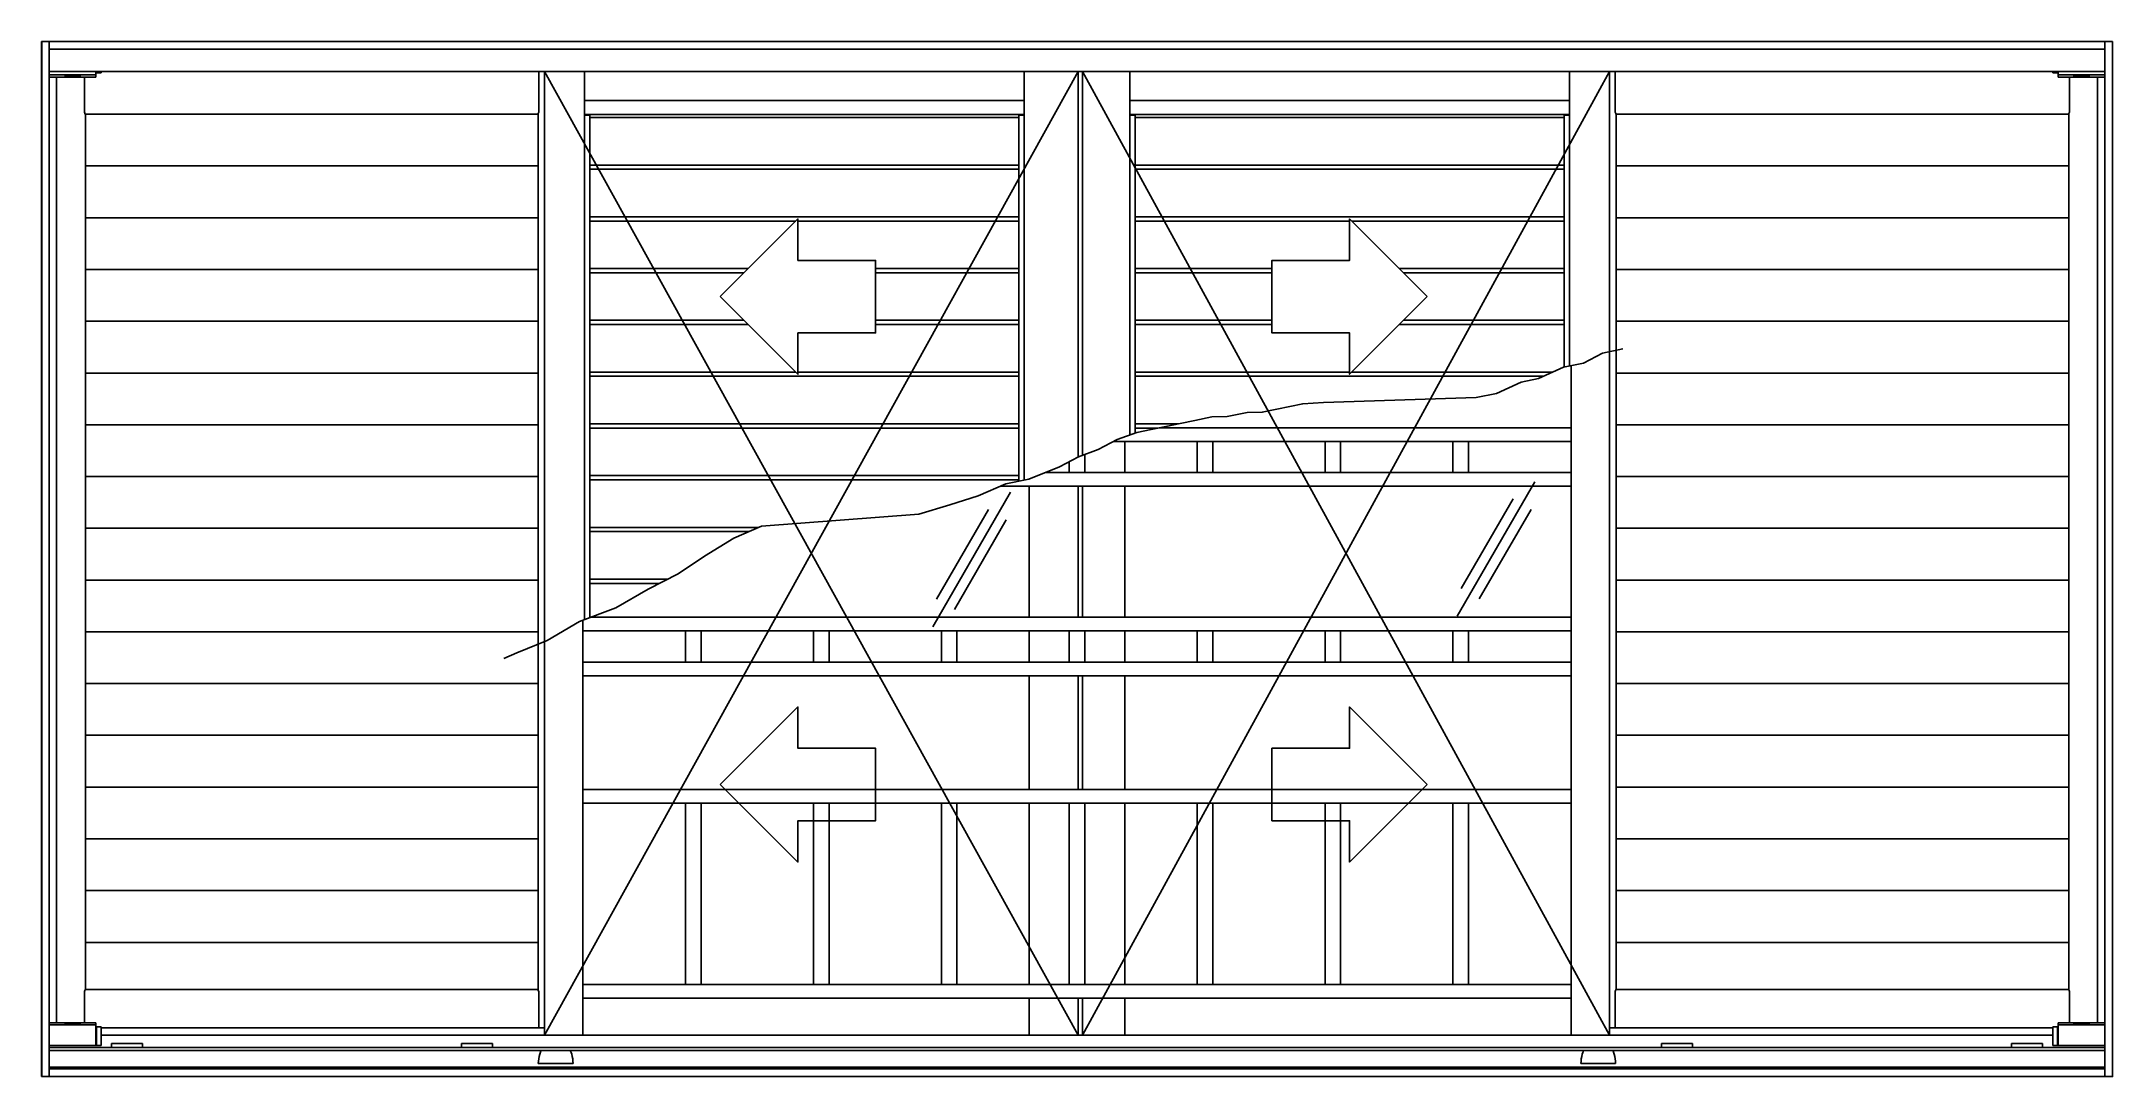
# Model space of a CAD drawing. Header units: millimetres. Extents: x 435.06 to 437.06, y 1043.12 to 1044.12.
import ezdxf

# ---------------------------------------------------------------- set-up
doc = ezdxf.new("R2010")
doc.units = ezdxf.units.MM
doc.header["$LTSCALE"] = 0.5
doc.layers.add('Gravia_Janelas', color=1, linetype='Continuous')

msp = doc.modelspace()

# ---------------------------------------------------------------- linework, layer by layer
at = {"layer": 'Gravia_Janelas'}
for p, q in [((435.0589, 1044.1217), (435.0593, 1044.1217)), ((435.0589, 1044.1217), (435.0589, 1043.1217)), ((435.0661, 1044.1217), (435.0593, 1044.1217)), ((435.0661, 1044.1217), (435.0665, 1044.1217)), ((435.0665, 1044.1213), (435.0665, 1044.1217)), ((437.0513, 1044.1217), (435.0665, 1044.1217)), ((435.0665, 1044.1213), (435.0665, 1044.1145)), ((437.0513, 1044.1217), (437.0513, 1044.1213)), ((437.0517, 1044.1217), (437.0513, 1044.1217)), ((437.0513, 1044.1145), (437.0513, 1044.1213)), ((437.0517, 1044.1217), (437.0585, 1044.1217)), ((437.0589, 1044.1217), (437.0585, 1044.1217)), ((437.0589, 1044.1217), (437.0589, 1043.1217)), ((435.0665, 1044.1141), (435.0665, 1044.1145)), ((437.0513, 1044.1141), (435.0665, 1044.1141)), ((435.0665, 1044.1141), (435.0665, 1043.1293)), ((437.0513, 1044.1145), (437.0513, 1044.1141)), ((437.0513, 1044.1141), (437.0513, 1043.1293)), ((435.0665, 1044.0927), (437.0513, 1044.0927)), ((435.0665, 1044.0893), (435.1115, 1044.0893)), ((435.0665, 1044.0873), (435.081, 1044.0873)), ((435.0735, 1043.1738), (435.0735, 1044.0873)), ((435.081, 1044.0879), (435.097, 1044.0879)), ((435.081, 1044.0873), (435.081, 1044.0879)), ((435.097, 1044.0879), (435.081, 1044.0879)), ((435.081, 1044.0879), (435.081, 1044.0873)), ((435.097, 1044.0873), (435.081, 1044.0873)), ((435.097, 1044.0879), (435.097, 1044.0873)), ((435.097, 1044.0879), (435.097, 1044.0873)), ((435.097, 1044.0873), (435.1115, 1044.0873)), ((435.1115, 1044.0893), (435.1115, 1044.0927)), ((435.1115, 1044.0913), (435.112, 1044.0913)), ((435.1115, 1044.0873), (435.1115, 1044.0893)), ((435.112, 1044.0927), (435.112, 1044.0913)), ((435.112, 1044.0913), (435.1145, 1044.0913)), ((435.1165, 1044.0913), (435.1145, 1044.0913)), ((435.1165, 1044.0913), (435.1165, 1044.0927)), ((435.5391, 1044.0927), (435.5391, 1044.0544)), ((435.5447, 1044.0927), (436.0601, 1043.1618)), ((435.5447, 1044.0927), (435.5447, 1043.1618)), ((435.5832, 1044.0927), (435.5832, 1043.563)), ((436.0079, 1043.6979), (436.0079, 1044.0927)), ((436.0601, 1043.7203), (436.0601, 1044.0927)), ((436.0643, 1044.0927), (436.0643, 1043.7219)), ((436.5731, 1044.0927), (436.0643, 1043.1618)), ((436.1098, 1044.0927), (436.1098, 1043.7415)), ((436.5345, 1043.8082), (436.5345, 1044.0927)), ((436.5731, 1043.1618), (436.5731, 1044.0927)), ((437.0013, 1044.0927), (437.0013, 1044.0913)), ((437.0033, 1044.0913), (437.0013, 1044.0913)), ((437.0033, 1044.0913), (437.0058, 1044.0913)), ((437.0058, 1044.0927), (437.0058, 1044.0913)), ((437.0058, 1044.0913), (437.0063, 1044.0913)), ((437.0063, 1044.0893), (437.0063, 1044.0927)), ((437.0063, 1044.0873), (437.0063, 1044.0893)), ((437.0063, 1044.0893), (437.0513, 1044.0893)), ((437.0063, 1044.0873), (437.0208, 1044.0873)), ((437.0208, 1044.0879), (437.0368, 1044.0879)), ((437.0208, 1044.0873), (437.0208, 1044.0879)), ((437.0368, 1044.0879), (437.0208, 1044.0879)), ((437.0208, 1044.0879), (437.0208, 1044.0873)), ((437.0368, 1044.0873), (437.0208, 1044.0873)), ((437.0368, 1044.0879), (437.0368, 1044.0873)), ((437.0368, 1044.0879), (437.0368, 1044.0873)), ((437.0368, 1044.0873), (437.0513, 1044.0873)), ((437.0443, 1044.0873), (437.0443, 1043.1738)), ((435.5832, 1044.0646), (436.0079, 1044.0646)), ((436.1098, 1044.0646), (436.5345, 1044.0646)), ((435.1013, 1043.2059), (435.1013, 1044.0516)), ((435.5384, 1043.2059), (435.5384, 1044.0516)), ((435.5832, 1044.0511), (436.0079, 1044.0511)), ((435.5885, 1044.0506), (435.5832, 1044.0506)), ((435.5885, 1044.0511), (435.5885, 1044.0482)), ((435.5885, 1044.0482), (435.5885, 1044.0473)), ((435.5885, 1044.0482), (436.0026, 1044.0482)), ((435.5885, 1044.0443), (435.5885, 1044.0473)), ((435.5885, 1044.0443), (435.5885, 1044.0053)), ((436.0026, 1044.0482), (436.0026, 1044.0511)), ((436.0079, 1044.0506), (436.0026, 1044.0506)), ((436.0026, 1044.0473), (436.0026, 1044.0482)), ((436.0026, 1044.0473), (436.0026, 1044.0443)), ((436.0026, 1044.0053), (436.0026, 1044.0443)), ((436.1098, 1044.0511), (436.5345, 1044.0511)), ((436.1151, 1044.0506), (436.1098, 1044.0506)), ((436.1151, 1044.0511), (436.1151, 1044.0482)), ((436.1151, 1044.0482), (436.1151, 1044.0473)), ((436.1151, 1044.0482), (436.5292, 1044.0482)), ((436.1151, 1044.0443), (436.1151, 1044.0473)), ((436.1151, 1044.0443), (436.1151, 1044.0053)), ((436.5292, 1044.0482), (436.5292, 1044.0511)), ((436.5345, 1044.0506), (436.5292, 1044.0506)), ((436.5292, 1044.0473), (436.5292, 1044.0482)), ((436.5292, 1044.0473), (436.5292, 1044.0443)), ((436.5292, 1044.0053), (436.5292, 1044.0443)), ((436.5794, 1043.2059), (436.5794, 1044.0516)), ((437.0165, 1043.2059), (437.0165, 1044.0516)), ((435.1013, 1044.0014), (435.5384, 1044.0014)), ((435.5885, 1044.0023), (435.5885, 1044.0053)), ((435.5885, 1044.0023), (435.5885, 1043.9982)), ((435.5885, 1044.0023), (436.0026, 1044.0023)), ((436.0026, 1044.0053), (436.0026, 1044.0023)), ((436.0026, 1043.9982), (436.0026, 1044.0023)), ((436.1151, 1044.0023), (436.1151, 1044.0053)), ((436.1151, 1044.0023), (436.1151, 1043.9982)), ((436.1151, 1044.0023), (436.5292, 1044.0023)), ((436.5292, 1044.0053), (436.5292, 1044.0023)), ((436.5292, 1043.9982), (436.5292, 1044.0023)), ((436.5794, 1044.0014), (437.0165, 1044.0014)), ((435.5885, 1043.9982), (435.5885, 1043.9973)), ((435.5885, 1043.9982), (436.0026, 1043.9982)), ((435.5885, 1043.9943), (435.5885, 1043.9973)), ((435.5885, 1043.9943), (435.5885, 1043.9553)), ((436.0026, 1043.9973), (436.0026, 1043.9982)), ((436.0026, 1043.9973), (436.0026, 1043.9943)), ((436.0026, 1043.9553), (436.0026, 1043.9943)), ((436.1151, 1043.9982), (436.1151, 1043.9973)), ((436.1151, 1043.9982), (436.5292, 1043.9982)), ((436.1151, 1043.9943), (436.1151, 1043.9973)), ((436.1151, 1043.9943), (436.1151, 1043.9553)), ((436.5292, 1043.9973), (436.5292, 1043.9982)), ((436.5292, 1043.9973), (436.5292, 1043.9943)), ((436.5292, 1043.9553), (436.5292, 1043.9943)), ((435.1013, 1043.9514), (435.5384, 1043.9514)), ((435.5885, 1043.9523), (435.5885, 1043.9553)), ((435.5885, 1043.9523), (436.0026, 1043.9523)), ((435.5885, 1043.9523), (435.5885, 1043.9482)), ((435.5885, 1043.9482), (435.5885, 1043.9473)), ((435.5885, 1043.9482), (435.7872, 1043.9482)), ((435.5885, 1043.9443), (435.5885, 1043.9473)), ((435.5885, 1043.9443), (435.5885, 1043.9053)), ((435.7893, 1043.9482), (436.0026, 1043.9482)), ((436.0026, 1043.9553), (436.0026, 1043.9523)), ((436.0026, 1043.9482), (436.0026, 1043.9523)), ((436.0026, 1043.9473), (436.0026, 1043.9482)), ((436.0026, 1043.9473), (436.0026, 1043.9443)), ((436.0026, 1043.9053), (436.0026, 1043.9443)), ((436.1151, 1043.9523), (436.1151, 1043.9553)), ((436.1151, 1043.9523), (436.1151, 1043.9482)), ((436.1151, 1043.9523), (436.5292, 1043.9523)), ((436.1151, 1043.9482), (436.1151, 1043.9473)), ((436.1151, 1043.9482), (436.3221, 1043.9482)), ((436.1151, 1043.9443), (436.1151, 1043.9473)), ((436.1151, 1043.9443), (436.1151, 1043.9053)), ((436.3241, 1043.9482), (436.5292, 1043.9482)), ((436.5292, 1043.9553), (436.5292, 1043.9523)), ((436.5292, 1043.9482), (436.5292, 1043.9523)), ((436.5292, 1043.9473), (436.5292, 1043.9482)), ((436.5292, 1043.9473), (436.5292, 1043.9443)), ((436.5292, 1043.9053), (436.5292, 1043.9443)), ((436.5794, 1043.9514), (437.0165, 1043.9514)), ((435.1013, 1043.9014), (435.5384, 1043.9014)), ((435.5885, 1043.9023), (435.5885, 1043.9053)), ((435.5885, 1043.9023), (435.7413, 1043.9023)), ((435.5885, 1043.9023), (435.5885, 1043.8982)), ((435.8643, 1043.9023), (436.0026, 1043.9023)), ((436.0026, 1043.9053), (436.0026, 1043.9023)), ((436.0026, 1043.8982), (436.0026, 1043.9023)), ((436.1151, 1043.9023), (436.1151, 1043.9053)), ((436.1151, 1043.9023), (436.1151, 1043.8982)), ((436.1151, 1043.9023), (436.2471, 1043.9023)), ((436.37, 1043.9023), (436.5292, 1043.9023)), ((436.5292, 1043.9053), (436.5292, 1043.9023)), ((436.5292, 1043.8982), (436.5292, 1043.9023)), ((436.5794, 1043.9014), (437.0165, 1043.9014)), ((435.5885, 1043.8982), (435.7372, 1043.8982)), ((435.5885, 1043.8982), (435.5885, 1043.8973)), ((435.5885, 1043.8943), (435.5885, 1043.8973)), ((435.5885, 1043.8943), (435.5885, 1043.8553)), ((435.8643, 1043.8982), (436.0026, 1043.8982)), ((436.0026, 1043.8973), (436.0026, 1043.8982)), ((436.0026, 1043.8973), (436.0026, 1043.8943)), ((436.0026, 1043.8553), (436.0026, 1043.8943)), ((436.1151, 1043.8982), (436.1151, 1043.8973)), ((436.1151, 1043.8982), (436.2471, 1043.8982)), ((436.1151, 1043.8943), (436.1151, 1043.8973)), ((436.1151, 1043.8943), (436.1151, 1043.8553)), ((436.3741, 1043.8982), (436.5292, 1043.8982)), ((436.5292, 1043.8973), (436.5292, 1043.8982)), ((436.5292, 1043.8973), (436.5292, 1043.8943)), ((436.5292, 1043.8553), (436.5292, 1043.8943)), ((435.1013, 1043.8514), (435.5384, 1043.8514)), ((435.5885, 1043.8523), (435.5885, 1043.8553)), ((435.5885, 1043.8523), (435.7372, 1043.8523)), ((435.5885, 1043.8523), (435.5885, 1043.8482)), ((435.5885, 1043.8482), (435.7413, 1043.8482)), ((435.5885, 1043.8482), (435.5885, 1043.8473)), ((435.5885, 1043.8443), (435.5885, 1043.8473)), ((435.5885, 1043.8443), (435.5885, 1043.8053)), ((435.8643, 1043.8523), (436.0026, 1043.8523)), ((435.8643, 1043.8482), (436.0026, 1043.8482)), ((436.0026, 1043.8553), (436.0026, 1043.8523)), ((436.0026, 1043.8482), (436.0026, 1043.8523)), ((436.0026, 1043.8473), (436.0026, 1043.8482)), ((436.0026, 1043.8473), (436.0026, 1043.8443)), ((436.0026, 1043.8053), (436.0026, 1043.8443)), ((436.1151, 1043.8523), (436.1151, 1043.8553)), ((436.1151, 1043.8523), (436.1151, 1043.8482)), ((436.1151, 1043.8523), (436.2471, 1043.8523)), ((436.1151, 1043.8482), (436.1151, 1043.8473)), ((436.1151, 1043.8482), (436.2471, 1043.8482)), ((436.1151, 1043.8443), (436.1151, 1043.8473)), ((436.1151, 1043.8443), (436.1151, 1043.8053)), ((436.37, 1043.8482), (436.5292, 1043.8482)), ((436.3741, 1043.8523), (436.5292, 1043.8523)), ((436.5292, 1043.8553), (436.5292, 1043.8523)), ((436.5292, 1043.8482), (436.5292, 1043.8523)), ((436.5292, 1043.8473), (436.5292, 1043.8482)), ((436.5292, 1043.8473), (436.5292, 1043.8443)), ((436.5292, 1043.8071), (436.5292, 1043.8443)), ((436.5794, 1043.8514), (437.0165, 1043.8514)), ((435.1013, 1043.8014), (435.5384, 1043.8014)), ((435.5885, 1043.8023), (435.5885, 1043.8053)), ((435.5885, 1043.8023), (435.7872, 1043.8023)), ((435.5885, 1043.8023), (435.5885, 1043.7982)), ((435.7893, 1043.8023), (436.0026, 1043.8023)), ((436.0026, 1043.8053), (436.0026, 1043.8023)), ((436.0026, 1043.7982), (436.0026, 1043.8023)), ((436.1151, 1043.8023), (436.1151, 1043.8053)), ((436.1151, 1043.8023), (436.1151, 1043.7982)), ((436.1151, 1043.8023), (436.3221, 1043.8023)), ((436.3241, 1043.8023), (436.5182, 1043.8023)), ((436.5362, 1043.8085), (436.5362, 1043.2079)), ((436.5794, 1043.8014), (437.0165, 1043.8014)), ((435.5885, 1043.7982), (436.0026, 1043.7982)), ((435.5885, 1043.7982), (435.5885, 1043.7973)), ((435.5885, 1043.7943), (435.5885, 1043.7973)), ((435.5885, 1043.7943), (435.5885, 1043.7553)), ((436.0026, 1043.7973), (436.0026, 1043.7982)), ((436.0026, 1043.7973), (436.0026, 1043.7943)), ((436.0026, 1043.7553), (436.0026, 1043.7943)), ((436.1151, 1043.7982), (436.1151, 1043.7973)), ((436.1151, 1043.7982), (436.5092, 1043.7982)), ((436.1151, 1043.7943), (436.1151, 1043.7973)), ((436.1151, 1043.7943), (436.1151, 1043.7553)), ((435.1013, 1043.7514), (435.5384, 1043.7514)), ((435.5885, 1043.7523), (435.5885, 1043.7553)), ((435.5885, 1043.7523), (435.5885, 1043.7482)), ((435.5885, 1043.7523), (436.0026, 1043.7523)), ((435.5885, 1043.7482), (435.5885, 1043.7473)), ((435.5885, 1043.7482), (436.0026, 1043.7482)), ((435.5885, 1043.7443), (435.5885, 1043.7473)), ((435.5885, 1043.7443), (435.5885, 1043.7053)), ((436.0026, 1043.7553), (436.0026, 1043.7523)), ((436.0026, 1043.7482), (436.0026, 1043.7523)), ((436.0026, 1043.7473), (436.0026, 1043.7482)), ((436.0026, 1043.7473), (436.0026, 1043.7443)), ((436.0026, 1043.7053), (436.0026, 1043.7443)), ((436.1151, 1043.7523), (436.1151, 1043.7553)), ((436.1151, 1043.7523), (436.1151, 1043.7482)), ((436.1151, 1043.7523), (436.1564, 1043.7523)), ((436.1151, 1043.7482), (436.1151, 1043.7473)), ((436.1151, 1043.7482), (436.1368, 1043.7482)), ((436.1151, 1043.7443), (436.1151, 1043.7473)), ((436.1151, 1043.7443), (436.1151, 1043.7434)), ((436.1385, 1043.7485), (436.5362, 1043.7485)), ((436.5794, 1043.7514), (437.0165, 1043.7514)), ((436.0664, 1043.7227), (436.0664, 1043.7053)), ((436.0944, 1043.7353), (436.5362, 1043.7353)), ((436.1051, 1043.7353), (436.1051, 1043.7053)), ((436.1749, 1043.7053), (436.1749, 1043.7353)), ((436.1899, 1043.7353), (436.1899, 1043.7053)), ((436.2984, 1043.7053), (436.2984, 1043.7353)), ((436.3134, 1043.7353), (436.3134, 1043.7053)), ((436.4219, 1043.7053), (436.4219, 1043.7353)), ((436.4369, 1043.7353), (436.4369, 1043.7053)), ((435.1013, 1043.7014), (435.5384, 1043.7014)), ((435.5885, 1043.7023), (435.5885, 1043.7053)), ((435.5885, 1043.7023), (435.5885, 1043.6982)), ((435.5885, 1043.7023), (436.0026, 1043.7023)), ((436.0026, 1043.7053), (436.0026, 1043.7023)), ((436.0026, 1043.6982), (436.0026, 1043.7023)), ((436.5362, 1043.7053), (436.0285, 1043.7053)), ((436.0514, 1043.7053), (436.0514, 1043.7158)), ((436.5794, 1043.7014), (437.0165, 1043.7014)), ((435.5885, 1043.6982), (435.5885, 1043.6973)), ((435.5885, 1043.6982), (436.0026, 1043.6982)), ((435.5885, 1043.6943), (435.5885, 1043.6973)), ((435.5885, 1043.6943), (435.5885, 1043.6553)), ((435.9195, 1043.5563), (435.9945, 1043.6862)), ((436.5362, 1043.6921), (435.9854, 1043.6921)), ((436.0026, 1043.6973), (436.0026, 1043.6982)), ((436.0026, 1043.6973), (436.0026, 1043.6968)), ((436.0127, 1043.5654), (436.0127, 1043.6921)), ((436.0601, 1043.5654), (436.0601, 1043.6921)), ((436.0643, 1043.6921), (436.0643, 1043.5654)), ((436.1051, 1043.6921), (436.1051, 1043.5654)), ((436.4261, 1043.5664), (436.5011, 1043.6963)), ((435.9233, 1043.583), (435.9733, 1043.6696)), ((436.4299, 1043.5931), (436.4799, 1043.6797)), ((436.4473, 1043.5831), (436.4973, 1043.6697)), ((435.1013, 1043.6514), (435.5384, 1043.6514)), ((435.5885, 1043.6523), (435.5885, 1043.6553)), ((435.5885, 1043.6523), (435.5885, 1043.6482)), ((435.5885, 1043.6523), (435.7516, 1043.6523)), ((435.5885, 1043.6482), (435.5885, 1043.6473)), ((435.5885, 1043.6482), (435.7419, 1043.6482)), ((435.5885, 1043.6443), (435.5885, 1043.6473)), ((435.5885, 1043.6443), (435.5885, 1043.6053)), ((435.9406, 1043.573), (435.9906, 1043.6596)), ((436.5794, 1043.6514), (437.0165, 1043.6514)), ((435.1013, 1043.6014), (435.5384, 1043.6014)), ((435.5885, 1043.6023), (435.5885, 1043.6053)), ((435.5885, 1043.6023), (435.5885, 1043.5982)), ((435.5885, 1043.6023), (435.6636, 1043.6023)), ((436.5794, 1043.6014), (437.0165, 1043.6014)), ((435.5885, 1043.5982), (435.5885, 1043.5973)), ((435.5885, 1043.5982), (435.6556, 1043.5982)), ((435.5885, 1043.5943), (435.5885, 1043.5973)), ((435.5885, 1043.5943), (435.5885, 1043.565)), ((435.5816, 1043.2079), (435.5816, 1043.5624)), ((435.5896, 1043.5654), (436.5362, 1043.5654)), ((435.1013, 1043.5514), (435.5384, 1043.5514)), ((435.5816, 1043.5522), (436.5362, 1043.5522)), ((435.6809, 1043.5222), (435.6809, 1043.5522)), ((435.6959, 1043.5522), (435.6959, 1043.5222)), ((435.8044, 1043.5222), (435.8044, 1043.5522)), ((435.8194, 1043.5522), (435.8194, 1043.5222)), ((435.9279, 1043.5222), (435.9279, 1043.5522)), ((435.9429, 1043.5522), (435.9429, 1043.5222)), ((436.0127, 1043.5222), (436.0127, 1043.5522)), ((436.0514, 1043.5222), (436.0514, 1043.5522)), ((436.0664, 1043.5522), (436.0664, 1043.5222)), ((436.1051, 1043.5522), (436.1051, 1043.5222)), ((436.1749, 1043.5222), (436.1749, 1043.5522)), ((436.1899, 1043.5522), (436.1899, 1043.5222)), ((436.2984, 1043.5222), (436.2984, 1043.5522)), ((436.3134, 1043.5522), (436.3134, 1043.5222)), ((436.4219, 1043.5222), (436.4219, 1043.5522)), ((436.4369, 1043.5522), (436.4369, 1043.5222)), ((436.5794, 1043.5514), (437.0165, 1043.5514)), ((436.5362, 1043.5222), (435.5816, 1043.5222)), ((435.1013, 1043.5014), (435.5384, 1043.5014)), ((436.5362, 1043.509), (435.5816, 1043.509)), ((436.0127, 1043.399), (436.0127, 1043.509)), ((436.0601, 1043.399), (436.0601, 1043.509)), ((436.0643, 1043.509), (436.0643, 1043.399)), ((436.1051, 1043.509), (436.1051, 1043.399)), ((436.5794, 1043.5014), (437.0165, 1043.5014)), ((435.1013, 1043.4514), (435.5384, 1043.4514)), ((436.5794, 1043.4514), (437.0165, 1043.4514)), ((435.1013, 1043.4014), (435.5384, 1043.4014)), ((436.5794, 1043.4014), (437.0165, 1043.4014)), ((435.5816, 1043.399), (436.5362, 1043.399)), ((435.5816, 1043.3858), (436.5362, 1043.3858)), ((435.6809, 1043.2108), (435.6809, 1043.3858)), ((435.6959, 1043.3858), (435.6959, 1043.2108)), ((435.8044, 1043.2108), (435.8044, 1043.3858)), ((435.8194, 1043.3858), (435.8194, 1043.2108)), ((435.9279, 1043.2108), (435.9279, 1043.3858)), ((435.9429, 1043.3858), (435.9429, 1043.2108)), ((436.0127, 1043.2108), (436.0127, 1043.3858)), ((436.0514, 1043.2108), (436.0514, 1043.3858)), ((436.0664, 1043.3858), (436.0664, 1043.2108)), ((436.1051, 1043.3858), (436.1051, 1043.2108)), ((436.1749, 1043.2108), (436.1749, 1043.3858)), ((436.1899, 1043.3858), (436.1899, 1043.2108)), ((436.2984, 1043.2108), (436.2984, 1043.3858)), ((436.3134, 1043.3858), (436.3134, 1043.2108)), ((436.4219, 1043.2108), (436.4219, 1043.3858)), ((436.4369, 1043.3858), (436.4369, 1043.2108)), ((435.1013, 1043.3514), (435.5384, 1043.3514)), ((436.5794, 1043.3514), (437.0165, 1043.3514)), ((435.1013, 1043.3014), (435.5384, 1043.3014)), ((436.5794, 1043.3014), (437.0165, 1043.3014)), ((435.1013, 1043.2514), (435.5384, 1043.2514)), ((436.5794, 1043.2514), (437.0165, 1043.2514)), ((436.5362, 1043.2108), (435.5816, 1043.2108)), ((435.5816, 1043.2076), (435.5816, 1043.2079)), ((435.5816, 1043.2076), (435.5816, 1043.1976)), ((436.5362, 1043.2079), (436.5362, 1043.2076)), ((436.5362, 1043.1976), (436.5362, 1043.2076)), ((435.5816, 1043.1969), (435.5816, 1043.1976)), ((436.5362, 1043.1976), (435.5816, 1043.1976)), ((435.5816, 1043.1618), (435.5816, 1043.1969)), ((436.0127, 1043.1976), (436.0127, 1043.1969)), ((436.0127, 1043.1976), (436.0127, 1043.1976)), ((436.0127, 1043.1618), (436.0127, 1043.1969)), ((436.0601, 1043.1618), (436.0601, 1043.1976)), ((436.0643, 1043.1976), (436.0643, 1043.1618)), ((436.1051, 1043.1969), (436.1051, 1043.1976)), ((436.1051, 1043.1976), (436.1051, 1043.1976)), ((436.1051, 1043.1969), (436.1051, 1043.1618)), ((436.5362, 1043.1976), (436.5362, 1043.1969)), ((436.5362, 1043.1969), (436.5362, 1043.1618)), ((435.081, 1043.1738), (435.0665, 1043.1738)), ((435.1115, 1043.1718), (435.0665, 1043.1718)), ((435.081, 1043.1733), (435.081, 1043.1738)), ((435.081, 1043.1738), (435.097, 1043.1738)), ((435.081, 1043.1733), (435.081, 1043.1738)), ((435.097, 1043.1733), (435.081, 1043.1733)), ((435.081, 1043.1733), (435.097, 1043.1733)), ((435.1115, 1043.1738), (435.097, 1043.1738)), ((435.097, 1043.1738), (435.097, 1043.1733)), ((435.097, 1043.1733), (435.097, 1043.1738)), ((435.1115, 1043.1738), (435.1115, 1043.1718)), ((435.1115, 1043.1718), (435.1115, 1043.1518)), ((435.112, 1043.1698), (435.1115, 1043.1698)), ((435.1145, 1043.1698), (435.112, 1043.1698)), ((435.112, 1043.1518), (435.112, 1043.1698)), ((435.1145, 1043.1698), (435.1165, 1043.1698)), ((435.1165, 1043.1518), (435.1165, 1043.1698)), ((435.1165, 1043.1688), (435.5447, 1043.1688)), ((435.5462, 1043.1618), (435.1165, 1043.1618)), ((435.5462, 1043.1618), (435.567, 1043.1618)), ((435.567, 1043.1618), (435.5673, 1043.1618)), ((435.5688, 1043.1618), (435.5673, 1043.1618)), ((435.5688, 1043.1618), (435.5817, 1043.1618)), ((435.5832, 1043.1618), (435.5817, 1043.1618)), ((435.5832, 1043.1618), (436.0079, 1043.1618)), ((436.0094, 1043.1618), (436.0079, 1043.1618)), ((436.0094, 1043.1618), (436.0223, 1043.1618)), ((436.0238, 1043.1618), (436.0223, 1043.1618)), ((436.0238, 1043.1618), (436.0242, 1043.1618)), ((436.0242, 1043.1618), (436.0506, 1043.1618)), ((436.0506, 1043.1618), (436.0511, 1043.1618)), ((436.0534, 1043.1618), (436.0511, 1043.1618)), ((436.0534, 1043.1618), (436.0589, 1043.1618)), ((436.0601, 1043.1618), (436.0589, 1043.1618)), ((436.0601, 1043.1618), (436.0639, 1043.1618)), ((436.0639, 1043.1618), (436.0643, 1043.1618)), ((436.0659, 1043.1618), (436.0643, 1043.1618)), ((436.0659, 1043.1618), (436.0936, 1043.1618)), ((436.0936, 1043.1618), (436.0939, 1043.1618)), ((436.0954, 1043.1618), (436.0939, 1043.1618)), ((436.0954, 1043.1618), (436.1083, 1043.1618)), ((436.1098, 1043.1618), (436.1083, 1043.1618)), ((436.1098, 1043.1618), (436.5345, 1043.1618)), ((436.536, 1043.1618), (436.5345, 1043.1618)), ((436.536, 1043.1618), (436.5489, 1043.1618)), ((436.5504, 1043.1618), (436.5489, 1043.1618)), ((436.5504, 1043.1618), (436.5508, 1043.1618)), ((436.5508, 1043.1618), (436.5715, 1043.1618)), ((437.0013, 1043.1618), (436.5715, 1043.1618)), ((436.5731, 1043.1688), (437.0013, 1043.1688)), ((437.0013, 1043.1698), (437.0013, 1043.1518)), ((437.0013, 1043.1698), (437.0033, 1043.1698)), ((437.0058, 1043.1698), (437.0033, 1043.1698)), ((437.0063, 1043.1698), (437.0058, 1043.1698)), ((437.0058, 1043.1518), (437.0058, 1043.1698)), ((437.0063, 1043.1738), (437.0063, 1043.1718)), ((437.0208, 1043.1738), (437.0063, 1043.1738)), ((437.0063, 1043.1718), (437.0063, 1043.1518)), ((437.0513, 1043.1718), (437.0063, 1043.1718)), ((437.0208, 1043.1733), (437.0208, 1043.1738)), ((437.0208, 1043.1738), (437.0368, 1043.1738)), ((437.0208, 1043.1733), (437.0208, 1043.1738)), ((437.0368, 1043.1733), (437.0208, 1043.1733)), ((437.0208, 1043.1733), (437.0368, 1043.1733)), ((437.0513, 1043.1738), (437.0368, 1043.1738)), ((437.0368, 1043.1738), (437.0368, 1043.1733)), ((437.0368, 1043.1733), (437.0368, 1043.1738)), ((435.1115, 1043.1518), (435.0665, 1043.1518)), ((437.0513, 1043.1498), (435.0665, 1043.1498)), ((435.0665, 1043.1469), (437.0513, 1043.1469)), ((435.1115, 1043.1518), (435.112, 1043.1518)), ((435.112, 1043.1518), (435.1145, 1043.1518)), ((435.1165, 1043.1518), (435.1145, 1043.1518)), ((435.1265, 1043.1538), (435.1565, 1043.1538)), ((435.1265, 1043.1502), (435.1265, 1043.1538)), ((435.1265, 1043.1498), (435.1265, 1043.1502)), ((435.1565, 1043.1538), (435.1565, 1043.1502)), ((435.1565, 1043.1502), (435.1565, 1043.1498)), ((435.4645, 1043.1538), (435.4945, 1043.1538)), ((435.4645, 1043.1502), (435.4645, 1043.1538)), ((435.4645, 1043.1498), (435.4645, 1043.1502)), ((435.4945, 1043.1538), (435.4945, 1043.1502)), ((435.4945, 1043.1502), (435.4945, 1043.1498)), ((436.6233, 1043.1538), (436.6533, 1043.1538)), ((436.6233, 1043.1502), (436.6233, 1043.1538)), ((436.6233, 1043.1498), (436.6233, 1043.1502)), ((436.6533, 1043.1538), (436.6533, 1043.1502)), ((436.6533, 1043.1502), (436.6533, 1043.1498)), ((436.9613, 1043.1538), (436.9913, 1043.1538)), ((436.9613, 1043.1502), (436.9613, 1043.1538)), ((436.9613, 1043.1498), (436.9613, 1043.1502)), ((436.9913, 1043.1538), (436.9913, 1043.1502)), ((436.9913, 1043.1502), (436.9913, 1043.1498)), ((437.0033, 1043.1518), (437.0013, 1043.1518)), ((437.0033, 1043.1518), (437.0058, 1043.1518)), ((437.0058, 1043.1518), (437.0063, 1043.1518)), ((437.0513, 1043.1518), (437.0063, 1043.1518)), ((435.0593, 1043.1217), (435.0589, 1043.1217)), ((435.0593, 1043.1217), (435.0661, 1043.1217)), ((435.0665, 1043.1217), (435.0661, 1043.1217)), ((437.0513, 1043.1308), (435.0665, 1043.1308)), ((437.0513, 1043.1293), (435.0665, 1043.1293)), ((435.0665, 1043.1289), (435.0665, 1043.1293)), ((435.0665, 1043.1289), (435.0665, 1043.1221)), ((435.0665, 1043.1217), (435.0665, 1043.1221)), ((437.0513, 1043.1217), (435.0665, 1043.1217)), ((435.54, 1043.1343), (435.5387, 1043.1343)), ((435.54, 1043.1343), (435.5413, 1043.1343)), ((435.5696, 1043.1343), (435.5413, 1043.1343)), ((435.5696, 1043.1343), (435.5709, 1043.1343)), ((435.5722, 1043.1343), (435.5709, 1043.1343)), ((436.5468, 1043.1343), (436.5455, 1043.1343)), ((436.5468, 1043.1343), (436.5481, 1043.1343)), ((436.5764, 1043.1343), (436.5481, 1043.1343)), ((436.5764, 1043.1343), (436.5777, 1043.1343)), ((436.579, 1043.1343), (436.5777, 1043.1343)), ((437.0513, 1043.1293), (437.0513, 1043.1289)), ((437.0513, 1043.1221), (437.0513, 1043.1289)), ((437.0513, 1043.1221), (437.0513, 1043.1217)), ((437.0513, 1043.1217), (437.0517, 1043.1217)), ((437.0585, 1043.1217), (437.0517, 1043.1217)), ((437.0585, 1043.1217), (437.0589, 1043.1217))]:
    msp.add_line(p, q, dxfattribs=at)
at = {"layer": 'Gravia_Janelas', "color": 2}
msp.add_lwpolyline([(437.0589, 1044.1217), (435.0593, 1044.1217), (435.0593, 1043.1217), (437.0589, 1043.1217)], close=True, dxfattribs=at)
at = {"layer": 'Gravia_Janelas', "flags": 128}
for points in [[(435.5391, 1044.0544), (435.5391, 1044.0534), (435.5386, 1044.0521), (435.5386, 1044.052), (435.5385, 1044.052), (435.5385, 1044.0519), (435.5385, 1044.0519), (435.5385, 1044.0519), (435.5385, 1044.0518), (435.5385, 1044.0518), (435.5385, 1044.0518), (435.5385, 1044.0517), (435.5384, 1044.0517), (435.5384, 1044.0517), (435.5384, 1044.0516), (435.1012, 1044.0516), (435.1006, 1044.0535), (435.1006, 1044.0873)], [(437.0172, 1044.0873), (437.0172, 1044.0535), (437.0168, 1044.0526), (437.0168, 1044.0525), (437.0168, 1044.0525), (437.0168, 1044.0524), (437.0168, 1044.0524), (437.0168, 1044.0523), (437.0167, 1044.0523), (437.0167, 1044.0522), (437.0167, 1044.0522), (437.0167, 1044.0521), (437.0167, 1044.0521), (437.0167, 1044.0521), (437.0165, 1044.0516), (436.5793, 1044.0516), (436.5793, 1044.0517), (436.5793, 1044.0517), (436.5793, 1044.0517), (436.5793, 1044.0518), (436.5792, 1044.0518), (436.5792, 1044.0518), (436.5792, 1044.0519), (436.5792, 1044.0519), (436.5792, 1044.0519), (436.5792, 1044.052), (436.5792, 1044.052), (436.5792, 1044.0521), (436.5791, 1044.0521), (436.5791, 1044.0521), (436.5791, 1044.0522), (436.5791, 1044.0522), (436.5791, 1044.0523), (436.5791, 1044.0523), (436.579, 1044.0524), (436.579, 1044.0524), (436.579, 1044.0525), (436.579, 1044.0525), (436.579, 1044.0526), (436.5787, 1044.0535), (436.5787, 1044.0927)], [(435.1006, 1043.1738), (435.1006, 1043.204), (435.1009, 1043.205), (435.1009, 1043.2051), (435.1009, 1043.2051), (435.1009, 1043.2051), (435.1009, 1043.2052), (435.101, 1043.2052), (435.101, 1043.2053), (435.101, 1043.2053), (435.101, 1043.2054), (435.101, 1043.2054), (435.101, 1043.2055), (435.1011, 1043.2055), (435.1011, 1043.2055), (435.1011, 1043.2056), (435.1011, 1043.2056), (435.1011, 1043.2057), (435.1011, 1043.2057), (435.1011, 1043.2057), (435.1011, 1043.2058), (435.1012, 1043.2058), (435.1012, 1043.2058), (435.1012, 1043.2059), (435.1012, 1043.2059), (435.1012, 1043.2059), (435.5384, 1043.2059), (435.5385, 1043.2057), (435.5385, 1043.2057), (435.5385, 1043.2056), (435.5385, 1043.2056), (435.5386, 1043.2055), (435.5386, 1043.2055), (435.5386, 1043.2055), (435.5386, 1043.2054), (435.5386, 1043.2054), (435.5386, 1043.2053), (435.5386, 1043.2053), (435.5387, 1043.2052), (435.5387, 1043.2052), (435.5387, 1043.2051), (435.5387, 1043.2051), (435.5387, 1043.2051), (435.5387, 1043.205), (435.5391, 1043.204), (435.5391, 1043.1688)], [(437.0172, 1043.1738), (437.0172, 1043.204), (437.0168, 1043.205), (437.0168, 1043.2051), (437.0168, 1043.2051), (437.0168, 1043.2051), (437.0168, 1043.2052), (437.0168, 1043.2052), (437.0167, 1043.2053), (437.0167, 1043.2053), (437.0167, 1043.2054), (437.0167, 1043.2054), (437.0167, 1043.2055), (437.0167, 1043.2055), (437.0167, 1043.2055), (437.0166, 1043.2056), (437.0166, 1043.2056), (437.0166, 1043.2057), (437.0166, 1043.2057), (437.0166, 1043.2057), (437.0166, 1043.2058), (437.0166, 1043.2058), (437.0166, 1043.2058), (437.0165, 1043.2059), (437.0165, 1043.2059), (437.0165, 1043.2059), (436.5793, 1043.2059), (436.5792, 1043.2055), (436.5792, 1043.2055), (436.5791, 1043.2055), (436.5791, 1043.2054), (436.5791, 1043.2054), (436.5791, 1043.2053), (436.5791, 1043.2053), (436.5791, 1043.2052), (436.579, 1043.2052), (436.579, 1043.2051), (436.579, 1043.2051), (436.579, 1043.2051), (436.579, 1043.205), (436.5787, 1043.204), (436.5787, 1043.1688)], [(435.5407, 1043.1455), (435.5407, 1043.1455), (435.5407, 1043.1455), (435.5407, 1043.1455), (435.5407, 1043.1455), (435.5407, 1043.1455), (435.5407, 1043.1455), (435.5407, 1043.1455), (435.5407, 1043.1456), (435.5408, 1043.1456), (435.5408, 1043.1456), (435.5408, 1043.1456), (435.5408, 1043.1456), (435.5408, 1043.1456), (435.5408, 1043.1456), (435.5408, 1043.1456), (435.5408, 1043.1456), (435.5408, 1043.1456), (435.5408, 1043.1457), (435.5408, 1043.1457), (435.5408, 1043.1457), (435.5408, 1043.1457), (435.5408, 1043.1457), (435.5408, 1043.1457), (435.5408, 1043.1457)], [(435.5408, 1043.1457), (435.5408, 1043.1458), (435.5409, 1043.1459), (435.5409, 1043.1459), (435.5409, 1043.146), (435.541, 1043.146), (435.541, 1043.1461), (435.541, 1043.1462), (435.5411, 1043.1462), (435.5411, 1043.1463), (435.5411, 1043.1463), (435.5412, 1043.1464), (435.5412, 1043.1464), (435.5413, 1043.1465), (435.5413, 1043.1465), (435.5413, 1043.1466), (435.5414, 1043.1466), (435.5414, 1043.1466), (435.5415, 1043.1467), (435.5415, 1043.1467), (435.5415, 1043.1468), (435.5416, 1043.1468), (435.5416, 1043.1468), (435.5417, 1043.1469), (435.5417, 1043.1469)], [(435.5692, 1043.1469), (435.5693, 1043.1469), (435.5693, 1043.1468), (435.5693, 1043.1468), (435.5694, 1043.1468), (435.5694, 1043.1467), (435.5695, 1043.1467), (435.5695, 1043.1466), (435.5695, 1043.1466), (435.5696, 1043.1466), (435.5696, 1043.1465), (435.5697, 1043.1465), (435.5697, 1043.1464), (435.5697, 1043.1464), (435.5698, 1043.1463), (435.5698, 1043.1463), (435.5699, 1043.1462), (435.5699, 1043.1462), (435.5699, 1043.1461), (435.57, 1043.146), (435.57, 1043.146), (435.57, 1043.1459), (435.5701, 1043.1459), (435.5701, 1043.1458), (435.5701, 1043.1457)], [(435.5701, 1043.1457), (435.5701, 1043.1457), (435.5701, 1043.1457), (435.5701, 1043.1457), (435.5701, 1043.1457), (435.5701, 1043.1457), (435.5701, 1043.1457), (435.5701, 1043.1456), (435.5701, 1043.1456), (435.5702, 1043.1456), (435.5702, 1043.1456), (435.5702, 1043.1456), (435.5702, 1043.1456), (435.5702, 1043.1456), (435.5702, 1043.1456), (435.5702, 1043.1456), (435.5702, 1043.1456), (435.5702, 1043.1455), (435.5702, 1043.1455), (435.5702, 1043.1455), (435.5702, 1043.1455), (435.5702, 1043.1455), (435.5702, 1043.1455), (435.5702, 1043.1455), (435.5702, 1043.1455)], [(436.5475, 1043.1455), (436.5475, 1043.1455), (436.5475, 1043.1455), (436.5475, 1043.1455), (436.5475, 1043.1455), (436.5475, 1043.1455), (436.5475, 1043.1455), (436.5475, 1043.1455), (436.5475, 1043.1456), (436.5476, 1043.1456), (436.5476, 1043.1456), (436.5476, 1043.1456), (436.5476, 1043.1456), (436.5476, 1043.1456), (436.5476, 1043.1456), (436.5476, 1043.1456), (436.5476, 1043.1456), (436.5476, 1043.1456), (436.5476, 1043.1457), (436.5476, 1043.1457), (436.5476, 1043.1457), (436.5476, 1043.1457), (436.5476, 1043.1457), (436.5476, 1043.1457), (436.5476, 1043.1457)], [(436.5476, 1043.1457), (436.5476, 1043.1458), (436.5477, 1043.1459), (436.5477, 1043.1459), (436.5477, 1043.146), (436.5478, 1043.146), (436.5478, 1043.1461), (436.5478, 1043.1462), (436.5479, 1043.1462), (436.5479, 1043.1463), (436.5479, 1043.1463), (436.548, 1043.1464), (436.548, 1043.1464), (436.5481, 1043.1465), (436.5481, 1043.1465), (436.5481, 1043.1466), (436.5482, 1043.1466), (436.5482, 1043.1466), (436.5483, 1043.1467), (436.5483, 1043.1467), (436.5483, 1043.1468), (436.5484, 1043.1468), (436.5484, 1043.1468), (436.5485, 1043.1469), (436.5485, 1043.1469)], [(436.576, 1043.1469), (436.5761, 1043.1469), (436.5761, 1043.1468), (436.5761, 1043.1468), (436.5762, 1043.1468), (436.5762, 1043.1467), (436.5763, 1043.1467), (436.5763, 1043.1466), (436.5763, 1043.1466), (436.5764, 1043.1466), (436.5764, 1043.1465), (436.5765, 1043.1465), (436.5765, 1043.1464), (436.5765, 1043.1464), (436.5766, 1043.1463), (436.5766, 1043.1463), (436.5767, 1043.1462), (436.5767, 1043.1462), (436.5767, 1043.1461), (436.5768, 1043.146), (436.5768, 1043.146), (436.5768, 1043.1459), (436.5769, 1043.1459), (436.5769, 1043.1458), (436.5769, 1043.1457)], [(436.5769, 1043.1457), (436.5769, 1043.1457), (436.5769, 1043.1457), (436.5769, 1043.1457), (436.5769, 1043.1457), (436.5769, 1043.1457), (436.5769, 1043.1457), (436.5769, 1043.1456), (436.5769, 1043.1456), (436.577, 1043.1456), (436.577, 1043.1456), (436.577, 1043.1456), (436.577, 1043.1456), (436.577, 1043.1456), (436.577, 1043.1456), (436.577, 1043.1456), (436.577, 1043.1456), (436.577, 1043.1455), (436.577, 1043.1455), (436.577, 1043.1455), (436.577, 1043.1455), (436.577, 1043.1455), (436.577, 1043.1455), (436.577, 1043.1455), (436.577, 1043.1455)]]:
    msp.add_lwpolyline(points, dxfattribs=at)
at = {"layer": 'Gravia_Janelas'}
for points in [[(435.5447, 1043.1618), (436.0601, 1044.0927)], [(436.0643, 1044.0927), (436.5731, 1043.1618)], [(435.5053, 1043.5257), (435.5178, 1043.5311), (435.5473, 1043.5431), (435.5785, 1043.5613), (435.6136, 1043.5744), (435.6447, 1043.5926), (435.6736, 1043.6074), (435.6992, 1043.6244), (435.7276, 1043.642), (435.7543, 1043.6535), (435.906, 1043.6649), (435.9361, 1043.6741), (435.9635, 1043.6827), (435.9902, 1043.6942), (436.0125, 1043.6988), (436.042, 1043.7108), (436.0604, 1043.7205), (436.0794, 1043.7274), (436.0977, 1043.7371), (436.1167, 1043.744), (436.1306, 1043.7469), (436.1446, 1043.7498), (436.1585, 1043.7527), (436.1725, 1043.7556), (436.1892, 1043.7591), (436.2038, 1043.7593), (436.2233, 1043.7634), (436.2378, 1043.7635), (436.2518, 1043.7664), (436.2769, 1043.7717), (436.297, 1043.773), (436.4443, 1043.7776), (436.4639, 1043.7817), (436.4878, 1043.7926), (436.5045, 1043.7961), (436.5285, 1043.8069), (436.548, 1043.811), (436.5664, 1043.8207), (436.5859, 1043.8248)]]:
    msp.add_lwpolyline(points, dxfattribs=at)
for points in [[(435.7143, 1043.8752), (435.7893, 1043.8002), (435.7893, 1043.8402), (435.8643, 1043.8402), (435.8643, 1043.9102), (435.7893, 1043.9102), (435.7893, 1043.9502), (435.7143, 1043.8752)], [(436.3971, 1043.8752), (436.3221, 1043.8002), (436.3221, 1043.8402), (436.2471, 1043.8402), (436.2471, 1043.9102), (436.3221, 1043.9102), (436.3221, 1043.9502), (436.3971, 1043.8752)], [(435.7143, 1043.4039), (435.7893, 1043.4789), (435.7893, 1043.4389), (435.8643, 1043.4389), (435.8643, 1043.3689), (435.7893, 1043.3689), (435.7893, 1043.3289), (435.7143, 1043.4039)], [(436.3971, 1043.4039), (436.3221, 1043.4789), (436.3221, 1043.4389), (436.2471, 1043.4389), (436.2471, 1043.3689), (436.3221, 1043.3689), (436.3221, 1043.3289), (436.3971, 1043.4039)]]:
    msp.add_lwpolyline(points, close=True, dxfattribs=at)
for centre, start, end in [((435.5707, 1043.1343), 163.6817, 180), ((435.5707, 1043.1343), 159.6191, 163.6817), ((435.5402, 1043.1343), 16.3183, 20.3809), ((435.5402, 1043.1343), 0, 16.3183), ((436.5775, 1043.1343), 163.6817, 180), ((436.5775, 1043.1343), 159.6191, 163.6817), ((436.547, 1043.1343), 16.3183, 20.3809), ((436.547, 1043.1343), 0, 16.3183)]:
    msp.add_arc(centre, 0.032, start, end, dxfattribs=at)

doc.saveas('drawing.dxf')
